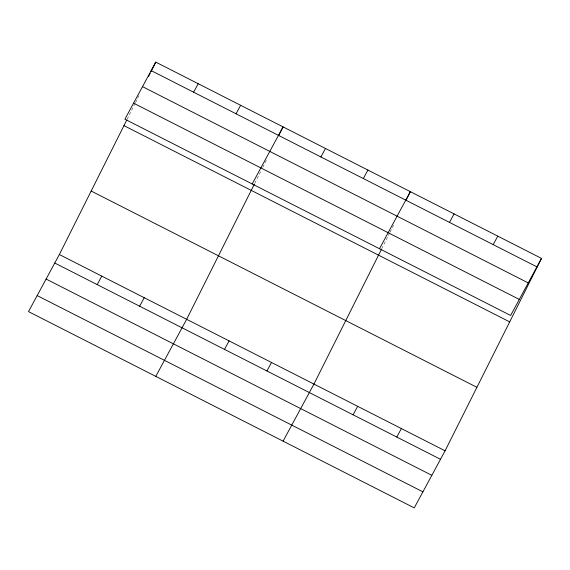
<?xml version="1.0" encoding="UTF-8"?>
<svg xmlns="http://www.w3.org/2000/svg" width="570" height="570" viewBox="0 0 570 570"><rect width="100%" height="100%" fill="white"/><g stroke="black" fill="none" stroke-linecap="round" stroke-linejoin="round"><path stroke-width="0.43" stroke-dasharray="2.85 2.14" d="M127.139 119.265L135.09 103.391M135.489 102.6L139.864 93.865M254.826 183.241L261.188 170.544M262.777 167.366L266.753 159.429M381.722 248.805L389.673 232.931M390.072 232.133L394.447 223.404"/><path stroke-width="0.85" d="M541.5 258.388L510.642 315.466L124.908 119.194L155.767 62.116L541.5 258.388L445.092 450.806L414.233 507.884L28.5 311.612L59.358 254.534L126.74 120.063M148.613 76.409L150.202 73.231M150.993 71.642L155.767 62.116M254.427 184.032L186.654 319.307L155.788 376.378M278.687 135.617L283.062 126.889L252.196 183.968M381.323 249.596L313.942 384.073L283.083 441.151M405.975 200.391L410.35 191.655L379.492 248.734M193.608 92.198L198.196 83.712M97.199 284.615L101.795 276.122M236.037 113.786L240.626 105.3M139.636 306.204L144.224 297.711M320.903 156.964L325.491 148.478M224.494 349.382L229.083 340.896M363.332 178.553L367.921 170.067M266.924 370.97L271.512 362.484M449.481 222.393L454.069 213.9M353.072 414.803L357.661 406.317M493.193 244.63L497.781 236.144M396.784 437.048L401.38 428.562M151.178 70.609L536.911 266.874M142.507 86.64L528.24 282.912M133.579 103.163L519.306 299.428M123.954 125.614L509.687 321.886M91.179 191.036L476.905 387.308M59.358 254.534L445.092 450.806M54.77 263.026L440.503 459.292M46.099 279.058L431.832 475.33M37.171 295.581L422.904 491.846"/></g></svg>
